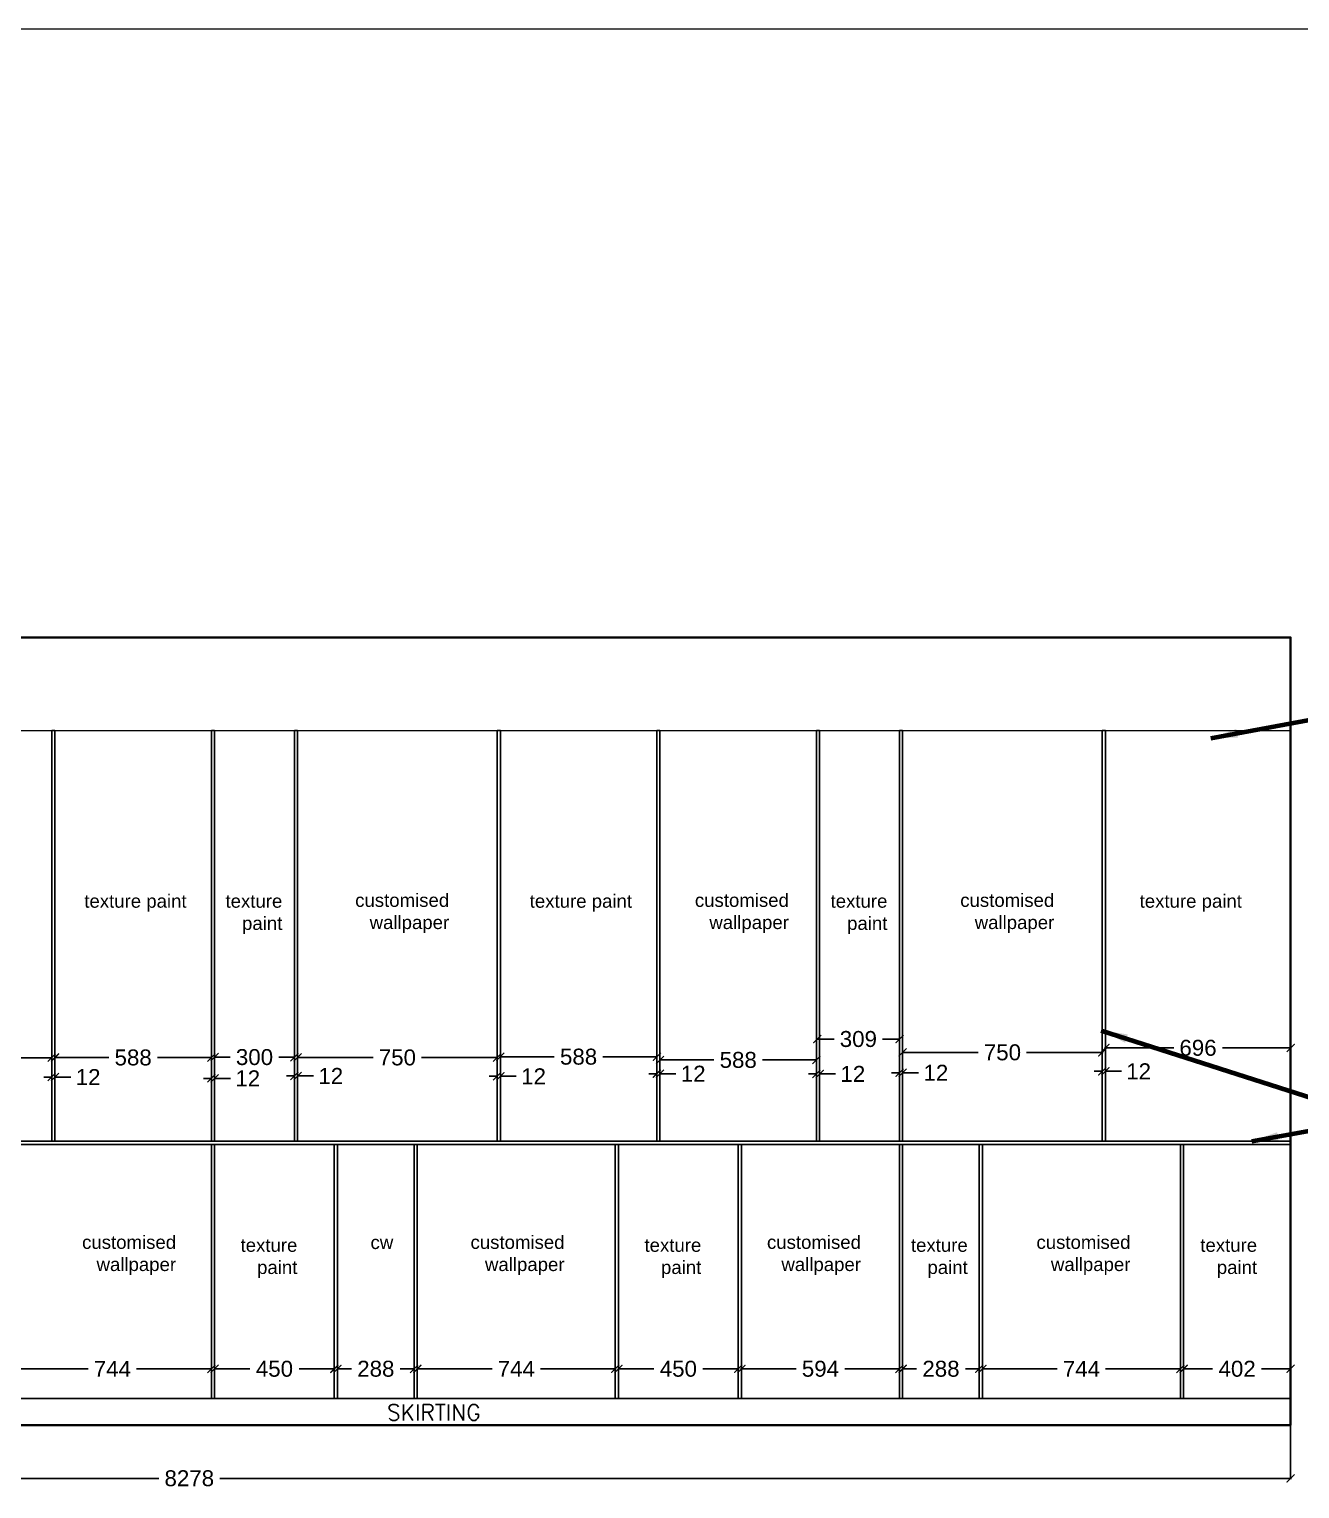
# Model space of a CAD drawing. Header units: millimetres. Extents: x 1464389 to 1998638, y -29162 to 256806.
# Drawn here: x 1532639 to 1537415, y 86230 to 91715 of the extents above; entities that cross this region are included whole.
import ezdxf

# ---------------------------------------------------------------- set-up
doc = ezdxf.new("R2010")
doc.units = ezdxf.units.MM
doc.header["$LTSCALE"] = 15
doc.header["$PDMODE"] = 35
doc.layers.get('0').update_dxf_attribs({"lineweight": 5})
for name, color, linetype, lineweight in [('dimension', 1, 'Continuous', 25), ('leader', 10, 'Continuous', 18), ('LS_DR_TEXT', 7, 'Continuous', 13), ('LS_DR_Wall', 5, 'Continuous', 35)]:
    doc.layers.add(name, color=color, linetype=linetype, lineweight=lineweight)
doc.layers.add('Furnitures', color=7, linetype='Continuous', lineweight=25, true_color=0x753b00)
doc.layers.add('LS_DR_Skirting', color=154, linetype='Continuous')
doc.layers.add('Text', color=250, linetype='Continuous')
doc.styles.add('ARIAL', font='arial.ttf')
doc.styles.add('ROMANS', font='romans.shx')
doc.dimstyles.new('MD50', dxfattribs={"dimscale": 50, "dimtxt": 1.9, "dimasz": 1.3, "dimexe": 1.3, "dimexo": 2.38, "dimgap": 1, "dimtad": 1, "dimdec": 0, "dimzin": 3, "dimdsep": 46, "dimtxsty": 'ROMANS', "dimblk": 'OBLIQUE', "dimcen": -1.9, "dimdle": 1.3, "dimclrd": 150, "dimclre": 150, "dimclrt": 256, "dimadec": 0, "dimazin": 0, "dimtfac": 1, "dimtdec": 0, "dimtix": 1, "dimtmove": 2, "dimatfit": 3, "dimfxl": 1, "dimtolj": 1, "dimtzin": 3, "dimarcsym": 0})
doc.dimstyles.new('SC-25', dxfattribs={"dimtxt": 60, "dimasz": 30, "dimexe": 0, "dimexo": 0, "dimgap": 25, "dimtad": 0, "dimdec": 0, "dimzin": 0, "dimdsep": 46, "dimtxsty": 'ARIAL', "dimblk": 'ARCHTICK', "dimcen": 0.09, "dimdle": 3, "dimclrd": 251, "dimclre": 251, "dimclrt": 1, "dimadec": 0, "dimazin": 0, "dimtfac": 1, "dimtdec": 0, "dimtofl": 0, "dimtmove": 0, "dimatfit": 2, "dimfxl": 100, "dimtolj": 1, "dimtzin": 0, "dimarcsym": 0})

# ---------------------------------------------------------------- blocks, each defined once
blk = doc.blocks.new('_Oblique')
at = {"color": 0, "linetype": 'ByBlock', "lineweight": -2}
blk.add_line((-0.5, -0.5), (0.5, 0.5), dxfattribs=at)
blk = doc.blocks.new('_ArchTick')
at = {"color": 0, "linetype": 'ByBlock', "const_width": 0.15}
blk.add_lwpolyline([(-0.5, -0.5), (0.5, 0.5)], dxfattribs=at)
blk = doc.blocks.new('*D2310')
at = {"layer": 'Defpoints', "color": 0, "ltscale": 0.25, "transparency": 16777216}
for p in [(1529102.1, 86469.5), (1537380.1, 86469.5), (1537380.1, 86269.1)]:
    blk.add_point(p, dxfattribs=at)
at = {"layer": 'dimension', "color": 251, "lineweight": -2, "ltscale": 0.25, "transparency": 16777216}
for p, q in [((1529102.1, 86469.5), (1529102.1, 86269.1)), ((1537380.1, 86469.5), (1537380.1, 86269.1)), ((1529099.1, 86269.1), (1533126.4, 86269.1)), ((1537383.1, 86269.1), (1533355.8, 86269.1))]:
    blk.add_line(p, q, dxfattribs=at)
at = {"layer": 'dimension', "color": 251, "lineweight": -2, "ltscale": 0.25, "transparency": 16777216, "xscale": 30, "yscale": 30, "zscale": 30, "rotation": 180}
blk.add_blockref('_ArchTick', (1529102.1, 86269.1), dxfattribs=at)
at = {"layer": 'dimension', "color": 251, "lineweight": -2, "ltscale": 0.25, "transparency": 16777216, "xscale": 30, "yscale": 30, "zscale": 30}
blk.add_blockref('_ArchTick', (1537380.1, 86269.1), dxfattribs=at)
at = {"layer": 'dimension', "color": 1, "ltscale": 0.25, "transparency": 16777216, "insert": (1533241.1, 86269.1), "char_height": 60, "attachment_point": 5, "style": 'ARIAL'}
blk.add_mtext('\\A1;8278', dxfattribs=at)
blk = doc.blocks.new('*D2324')
at = {"layer": 'Defpoints', "color": 0, "ltscale": 0.25, "transparency": 16777216}
for p in [(1531974.1, 87844.4), (1532724.1, 87849.8), (1532724.1, 87844.4)]:
    blk.add_point(p, dxfattribs=at)
at = {"layer": 'dimension', "color": 251, "lineweight": -2, "ltscale": 0.25, "transparency": 16777216}
for p, q in [((1531971.1, 87849.8), (1532258.2, 87849.8)), ((1531974.1, 87844.4), (1531974.1, 87849.8)), ((1532727.1, 87849.8), (1532440, 87849.8)), ((1532724.1, 87844.4), (1532724.1, 87849.8))]:
    blk.add_line(p, q, dxfattribs=at)
at = {"layer": 'dimension', "color": 251, "lineweight": -2, "ltscale": 0.25, "transparency": 16777216, "xscale": 30, "yscale": 30, "zscale": 30, "rotation": 180}
blk.add_blockref('_ArchTick', (1531974.1, 87849.8), dxfattribs=at)
at = {"layer": 'dimension', "color": 251, "lineweight": -2, "ltscale": 0.25, "transparency": 16777216, "xscale": 30, "yscale": 30, "zscale": 30}
blk.add_blockref('_ArchTick', (1532724.1, 87849.8), dxfattribs=at)
at = {"layer": 'dimension', "color": 1, "ltscale": 0.25, "transparency": 16777216, "insert": (1532349.1, 87849.8), "char_height": 60, "attachment_point": 5, "style": 'ARIAL'}
blk.add_mtext('\\A1;750', dxfattribs=at)
blk = doc.blocks.new('*D2325')
at = {"layer": 'Defpoints', "color": 0, "ltscale": 0.25, "transparency": 16777216}
for p in [(1532724.1, 87785.2), (1532736.1, 87785.2), (1532736.1, 87777.1)]:
    blk.add_point(p, dxfattribs=at)
at = {"layer": 'dimension', "color": 251, "lineweight": -2, "ltscale": 0.25, "transparency": 16777216}
for p, q in [((1532724.1, 87777.1), (1532694.1, 87777.1)), ((1532724.1, 87785.2), (1532724.1, 87777.1)), ((1532736.1, 87785.2), (1532736.1, 87777.1)), ((1532736.1, 87777.1), (1532796.1, 87777.1))]:
    blk.add_line(p, q, dxfattribs=at)
at = {"layer": 'dimension', "color": 251, "lineweight": -2, "ltscale": 0.25, "transparency": 16777216, "xscale": 30, "yscale": 30, "zscale": 30}
blk.add_blockref('_ArchTick', (1532724.1, 87777.1), dxfattribs=at)
at = {"layer": 'dimension', "color": 251, "lineweight": -2, "ltscale": 0.25, "transparency": 16777216, "xscale": 30, "yscale": 30, "zscale": 30, "rotation": 180}
blk.add_blockref('_ArchTick', (1532736.1, 87777.1), dxfattribs=at)
at = {"layer": 'dimension', "color": 1, "ltscale": 0.25, "transparency": 16777216, "insert": (1532860.9, 87777.1), "char_height": 60, "attachment_point": 5, "style": 'ARIAL'}
blk.add_mtext('\\A1;12', dxfattribs=at)
blk = doc.blocks.new('*D2326')
at = {"layer": 'Defpoints', "color": 0, "ltscale": 0.25, "transparency": 16777216}
for p in [(1532736.1, 87842.1), (1533324.1, 87850.4), (1533324.1, 87842.1)]:
    blk.add_point(p, dxfattribs=at)
at = {"layer": 'dimension', "color": 251, "lineweight": -2, "ltscale": 0.25, "transparency": 16777216}
for p, q in [((1532733.1, 87850.4), (1532938.8, 87850.4)), ((1532736.1, 87842.1), (1532736.1, 87850.4)), ((1533327.1, 87850.4), (1533121.4, 87850.4)), ((1533324.1, 87842.1), (1533324.1, 87850.4))]:
    blk.add_line(p, q, dxfattribs=at)
at = {"layer": 'dimension', "color": 251, "lineweight": -2, "ltscale": 0.25, "transparency": 16777216, "xscale": 30, "yscale": 30, "zscale": 30, "rotation": 180}
blk.add_blockref('_ArchTick', (1532736.1, 87850.4), dxfattribs=at)
at = {"layer": 'dimension', "color": 251, "lineweight": -2, "ltscale": 0.25, "transparency": 16777216, "xscale": 30, "yscale": 30, "zscale": 30}
blk.add_blockref('_ArchTick', (1533324.1, 87850.4), dxfattribs=at)
at = {"layer": 'dimension', "color": 1, "ltscale": 0.25, "transparency": 16777216, "insert": (1533030.1, 87850.4), "char_height": 60, "attachment_point": 5, "style": 'ARIAL'}
blk.add_mtext('\\A1;588', dxfattribs=at)
blk = doc.blocks.new('*D2327')
at = {"layer": 'Defpoints', "color": 0, "ltscale": 0.25, "transparency": 16777216}
for p in [(1533324.1, 87806.3), (1533336.1, 87806.3), (1533336.1, 87772.3)]:
    blk.add_point(p, dxfattribs=at)
at = {"layer": 'dimension', "color": 251, "lineweight": -2, "ltscale": 0.25, "transparency": 16777216}
for p, q in [((1533324.1, 87772.3), (1533294.1, 87772.3)), ((1533324.1, 87806.3), (1533324.1, 87772.3)), ((1533336.1, 87806.3), (1533336.1, 87772.3)), ((1533336.1, 87772.3), (1533396.1, 87772.3))]:
    blk.add_line(p, q, dxfattribs=at)
at = {"layer": 'dimension', "color": 251, "lineweight": -2, "ltscale": 0.25, "transparency": 16777216, "xscale": 30, "yscale": 30, "zscale": 30}
blk.add_blockref('_ArchTick', (1533324.1, 87772.3), dxfattribs=at)
at = {"layer": 'dimension', "color": 251, "lineweight": -2, "ltscale": 0.25, "transparency": 16777216, "xscale": 30, "yscale": 30, "zscale": 30, "rotation": 180}
blk.add_blockref('_ArchTick', (1533336.1, 87772.3), dxfattribs=at)
at = {"layer": 'dimension', "color": 1, "ltscale": 0.25, "transparency": 16777216, "insert": (1533460.9, 87772.3), "char_height": 60, "attachment_point": 5, "style": 'ARIAL'}
blk.add_mtext('\\A1;12', dxfattribs=at)
blk = doc.blocks.new('*D2328')
at = {"layer": 'Defpoints', "color": 0, "ltscale": 0.25, "transparency": 16777216}
for p in [(1533336.1, 87835.1), (1533636.1, 87851.9), (1533636.1, 87835.1)]:
    blk.add_point(p, dxfattribs=at)
at = {"layer": 'dimension', "color": 251, "lineweight": -2, "ltscale": 0.25, "transparency": 16777216}
for p, q in [((1533333.1, 87851.9), (1533394.9, 87851.9)), ((1533336.1, 87835.1), (1533336.1, 87851.9)), ((1533639.1, 87851.9), (1533577.3, 87851.9)), ((1533636.1, 87835.1), (1533636.1, 87851.9))]:
    blk.add_line(p, q, dxfattribs=at)
at = {"layer": 'dimension', "color": 251, "lineweight": -2, "ltscale": 0.25, "transparency": 16777216, "xscale": 30, "yscale": 30, "zscale": 30, "rotation": 180}
blk.add_blockref('_ArchTick', (1533336.1, 87851.9), dxfattribs=at)
at = {"layer": 'dimension', "color": 251, "lineweight": -2, "ltscale": 0.25, "transparency": 16777216, "xscale": 30, "yscale": 30, "zscale": 30}
blk.add_blockref('_ArchTick', (1533636.1, 87851.9), dxfattribs=at)
at = {"layer": 'dimension', "color": 1, "ltscale": 0.25, "transparency": 16777216, "insert": (1533486.1, 87851.9), "char_height": 60, "attachment_point": 5, "style": 'ARIAL'}
blk.add_mtext('\\A1;300', dxfattribs=at)
blk = doc.blocks.new('*D2329')
at = {"layer": 'Defpoints', "color": 0, "ltscale": 0.25, "transparency": 16777216}
for p in [(1533636.1, 87766.2), (1533648.1, 87781.4), (1533648.1, 87766.2)]:
    blk.add_point(p, dxfattribs=at)
at = {"layer": 'dimension', "color": 251, "lineweight": -2, "ltscale": 0.25, "transparency": 16777216}
for p, q in [((1533636.1, 87781.4), (1533606.1, 87781.4)), ((1533636.1, 87766.2), (1533636.1, 87781.4)), ((1533648.1, 87766.2), (1533648.1, 87781.4)), ((1533648.1, 87781.4), (1533708.1, 87781.4))]:
    blk.add_line(p, q, dxfattribs=at)
at = {"layer": 'dimension', "color": 251, "lineweight": -2, "ltscale": 0.25, "transparency": 16777216, "xscale": 30, "yscale": 30, "zscale": 30}
blk.add_blockref('_ArchTick', (1533636.1, 87781.4), dxfattribs=at)
at = {"layer": 'dimension', "color": 251, "lineweight": -2, "ltscale": 0.25, "transparency": 16777216, "xscale": 30, "yscale": 30, "zscale": 30, "rotation": 180}
blk.add_blockref('_ArchTick', (1533648.1, 87781.4), dxfattribs=at)
at = {"layer": 'dimension', "color": 1, "ltscale": 0.25, "transparency": 16777216, "insert": (1533772.9, 87781.4), "char_height": 60, "attachment_point": 5, "style": 'ARIAL'}
blk.add_mtext('\\A1;12', dxfattribs=at)
blk = doc.blocks.new('*D2330')
at = {"layer": 'Defpoints', "color": 0, "ltscale": 0.25, "transparency": 16777216}
for p in [(1533648.1, 87841.1), (1534398.1, 87850.6), (1534398.1, 87841.1)]:
    blk.add_point(p, dxfattribs=at)
at = {"layer": 'dimension', "color": 251, "lineweight": -2, "ltscale": 0.25, "transparency": 16777216}
for p, q in [((1533645.1, 87850.6), (1533932.2, 87850.6)), ((1533648.1, 87841.1), (1533648.1, 87850.6)), ((1534401.1, 87850.6), (1534114, 87850.6)), ((1534398.1, 87841.1), (1534398.1, 87850.6))]:
    blk.add_line(p, q, dxfattribs=at)
at = {"layer": 'dimension', "color": 251, "lineweight": -2, "ltscale": 0.25, "transparency": 16777216, "xscale": 30, "yscale": 30, "zscale": 30, "rotation": 180}
blk.add_blockref('_ArchTick', (1533648.1, 87850.6), dxfattribs=at)
at = {"layer": 'dimension', "color": 251, "lineweight": -2, "ltscale": 0.25, "transparency": 16777216, "xscale": 30, "yscale": 30, "zscale": 30}
blk.add_blockref('_ArchTick', (1534398.1, 87850.6), dxfattribs=at)
at = {"layer": 'dimension', "color": 1, "ltscale": 0.25, "transparency": 16777216, "insert": (1534023.1, 87850.6), "char_height": 60, "attachment_point": 5, "style": 'ARIAL'}
blk.add_mtext('\\A1;750', dxfattribs=at)
blk = doc.blocks.new('*D2331')
at = {"layer": 'Defpoints', "color": 0, "ltscale": 0.25, "transparency": 16777216}
for p in [(1534398.1, 87772.8), (1534410.1, 87779.9), (1534410.1, 87772.8)]:
    blk.add_point(p, dxfattribs=at)
at = {"layer": 'dimension', "color": 251, "lineweight": -2, "ltscale": 0.25, "transparency": 16777216}
for p, q in [((1534398.1, 87779.9), (1534368.1, 87779.9)), ((1534398.1, 87772.8), (1534398.1, 87779.9)), ((1534410.1, 87772.8), (1534410.1, 87779.9)), ((1534410.1, 87779.9), (1534470.1, 87779.9))]:
    blk.add_line(p, q, dxfattribs=at)
at = {"layer": 'dimension', "color": 251, "lineweight": -2, "ltscale": 0.25, "transparency": 16777216, "xscale": 30, "yscale": 30, "zscale": 30}
blk.add_blockref('_ArchTick', (1534398.1, 87779.9), dxfattribs=at)
at = {"layer": 'dimension', "color": 251, "lineweight": -2, "ltscale": 0.25, "transparency": 16777216, "xscale": 30, "yscale": 30, "zscale": 30, "rotation": 180}
blk.add_blockref('_ArchTick', (1534410.1, 87779.9), dxfattribs=at)
at = {"layer": 'dimension', "color": 1, "ltscale": 0.25, "transparency": 16777216, "insert": (1534534.9, 87779.9), "char_height": 60, "attachment_point": 5, "style": 'ARIAL'}
blk.add_mtext('\\A1;12', dxfattribs=at)
blk = doc.blocks.new('*D2332')
at = {"layer": 'Defpoints', "color": 0, "ltscale": 0.25, "transparency": 16777216}
for p in [(1534410.1, 87828.6), (1534998.1, 87853.4), (1534998.1, 87828.6)]:
    blk.add_point(p, dxfattribs=at)
at = {"layer": 'dimension', "color": 251, "lineweight": -2, "ltscale": 0.25, "transparency": 16777216}
for p, q in [((1534407.1, 87853.4), (1534612.8, 87853.4)), ((1534410.1, 87828.6), (1534410.1, 87853.4)), ((1535001.1, 87853.4), (1534795.4, 87853.4)), ((1534998.1, 87828.6), (1534998.1, 87853.4))]:
    blk.add_line(p, q, dxfattribs=at)
at = {"layer": 'dimension', "color": 251, "lineweight": -2, "ltscale": 0.25, "transparency": 16777216, "xscale": 30, "yscale": 30, "zscale": 30, "rotation": 180}
blk.add_blockref('_ArchTick', (1534410.1, 87853.4), dxfattribs=at)
at = {"layer": 'dimension', "color": 251, "lineweight": -2, "ltscale": 0.25, "transparency": 16777216, "xscale": 30, "yscale": 30, "zscale": 30}
blk.add_blockref('_ArchTick', (1534998.1, 87853.4), dxfattribs=at)
at = {"layer": 'dimension', "color": 1, "ltscale": 0.25, "transparency": 16777216, "insert": (1534704.1, 87853.4), "char_height": 60, "attachment_point": 5, "style": 'ARIAL'}
blk.add_mtext('\\A1;588', dxfattribs=at)
blk = doc.blocks.new('*D2333')
at = {"layer": 'Defpoints', "color": 0, "ltscale": 0.25, "transparency": 16777216}
for p in [(1534998.1, 87797), (1535010.1, 87797), (1535010.1, 87789.8)]:
    blk.add_point(p, dxfattribs=at)
at = {"layer": 'dimension', "color": 251, "lineweight": -2, "ltscale": 0.25, "transparency": 16777216}
for p, q in [((1534998.1, 87789.8), (1534968.1, 87789.8)), ((1534998.1, 87797), (1534998.1, 87789.8)), ((1535010.1, 87797), (1535010.1, 87789.8)), ((1535010.1, 87789.8), (1535070.1, 87789.8))]:
    blk.add_line(p, q, dxfattribs=at)
at = {"layer": 'dimension', "color": 251, "lineweight": -2, "ltscale": 0.25, "transparency": 16777216, "xscale": 30, "yscale": 30, "zscale": 30}
blk.add_blockref('_ArchTick', (1534998.1, 87789.8), dxfattribs=at)
at = {"layer": 'dimension', "color": 251, "lineweight": -2, "ltscale": 0.25, "transparency": 16777216, "xscale": 30, "yscale": 30, "zscale": 30, "rotation": 180}
blk.add_blockref('_ArchTick', (1535010.1, 87789.8), dxfattribs=at)
at = {"layer": 'dimension', "color": 1, "ltscale": 0.25, "transparency": 16777216, "insert": (1535134.9, 87789.8), "char_height": 60, "attachment_point": 5, "style": 'ARIAL'}
blk.add_mtext('\\A1;12', dxfattribs=at)
blk = doc.blocks.new('*D2334')
at = {"layer": 'Defpoints', "color": 0, "ltscale": 0.25, "transparency": 16777216}
for p in [(1535010.1, 87882.2), (1535598.1, 87882.2), (1535598.1, 87841.3)]:
    blk.add_point(p, dxfattribs=at)
at = {"layer": 'dimension', "color": 251, "lineweight": -2, "ltscale": 0.25, "transparency": 16777216}
for p, q in [((1535010.1, 87882.2), (1535010.1, 87841.3)), ((1535598.1, 87882.2), (1535598.1, 87841.3)), ((1535007.1, 87841.3), (1535212.8, 87841.3)), ((1535601.1, 87841.3), (1535395.4, 87841.3))]:
    blk.add_line(p, q, dxfattribs=at)
at = {"layer": 'dimension', "color": 251, "lineweight": -2, "ltscale": 0.25, "transparency": 16777216, "xscale": 30, "yscale": 30, "zscale": 30, "rotation": 180}
blk.add_blockref('_ArchTick', (1535010.1, 87841.3), dxfattribs=at)
at = {"layer": 'dimension', "color": 251, "lineweight": -2, "ltscale": 0.25, "transparency": 16777216, "xscale": 30, "yscale": 30, "zscale": 30}
blk.add_blockref('_ArchTick', (1535598.1, 87841.3), dxfattribs=at)
at = {"layer": 'dimension', "color": 1, "ltscale": 0.25, "transparency": 16777216, "insert": (1535304.1, 87841.3), "char_height": 60, "attachment_point": 5, "style": 'ARIAL'}
blk.add_mtext('\\A1;588', dxfattribs=at)
blk = doc.blocks.new('*D2335')
at = {"layer": 'Defpoints', "color": 0, "ltscale": 0.25, "transparency": 16777216}
for p in [(1535598.1, 87816.7), (1535610.1, 87816.7), (1535610.1, 87789)]:
    blk.add_point(p, dxfattribs=at)
at = {"layer": 'dimension', "color": 251, "lineweight": -2, "ltscale": 0.25, "transparency": 16777216}
for p, q in [((1535598.1, 87789), (1535568.1, 87789)), ((1535598.1, 87816.7), (1535598.1, 87789)), ((1535610.1, 87816.7), (1535610.1, 87789)), ((1535610.1, 87789), (1535670.1, 87789))]:
    blk.add_line(p, q, dxfattribs=at)
at = {"layer": 'dimension', "color": 251, "lineweight": -2, "ltscale": 0.25, "transparency": 16777216, "xscale": 30, "yscale": 30, "zscale": 30}
blk.add_blockref('_ArchTick', (1535598.1, 87789), dxfattribs=at)
at = {"layer": 'dimension', "color": 251, "lineweight": -2, "ltscale": 0.25, "transparency": 16777216, "xscale": 30, "yscale": 30, "zscale": 30, "rotation": 180}
blk.add_blockref('_ArchTick', (1535610.1, 87789), dxfattribs=at)
at = {"layer": 'dimension', "color": 1, "ltscale": 0.25, "transparency": 16777216, "insert": (1535734.9, 87789), "char_height": 60, "attachment_point": 5, "style": 'ARIAL'}
blk.add_mtext('\\A1;12', dxfattribs=at)
blk = doc.blocks.new('*D2336')
at = {"layer": 'Defpoints', "color": 0, "ltscale": 0.25, "transparency": 16777216}
for p in [(1535601.1, 87919.8), (1535910.1, 87919.8), (1535910.1, 87848.8)]:
    blk.add_point(p, dxfattribs=at)
at = {"layer": 'dimension', "color": 251, "lineweight": -2, "ltscale": 0.25, "transparency": 16777216}
for p, q in [((1535598.1, 87919.8), (1535664.3, 87919.8)), ((1535913.1, 87919.8), (1535846.9, 87919.8)), ((1535910.1, 87848.8), (1535910.1, 87919.8))]:
    blk.add_line(p, q, dxfattribs=at)
at = {"layer": 'dimension', "color": 251, "lineweight": -2, "ltscale": 0.25, "transparency": 16777216, "xscale": 30, "yscale": 30, "zscale": 30, "rotation": 180}
blk.add_blockref('_ArchTick', (1535601.1, 87919.8), dxfattribs=at)
at = {"layer": 'dimension', "color": 251, "lineweight": -2, "ltscale": 0.25, "transparency": 16777216, "xscale": 30, "yscale": 30, "zscale": 30}
blk.add_blockref('_ArchTick', (1535910.1, 87919.8), dxfattribs=at)
at = {"layer": 'dimension', "color": 1, "ltscale": 0.25, "transparency": 16777216, "insert": (1535755.6, 87919.8), "char_height": 60, "attachment_point": 5, "style": 'ARIAL'}
blk.add_mtext('\\A1;309', dxfattribs=at)
blk = doc.blocks.new('*D2337')
at = {"layer": 'Defpoints', "color": 0, "ltscale": 0.25, "transparency": 16777216}
for p in [(1536672.1, 87869.7), (1535922.1, 87809.9), (1536672.1, 87809.9)]:
    blk.add_point(p, dxfattribs=at)
at = {"layer": 'dimension', "color": 251, "lineweight": -2, "ltscale": 0.25, "transparency": 16777216}
for p, q in [((1535919.1, 87869.7), (1536206.2, 87869.7)), ((1535922.1, 87809.9), (1535922.1, 87869.7)), ((1536675.1, 87869.7), (1536388, 87869.7)), ((1536672.1, 87809.9), (1536672.1, 87869.7))]:
    blk.add_line(p, q, dxfattribs=at)
at = {"layer": 'dimension', "color": 251, "lineweight": -2, "ltscale": 0.25, "transparency": 16777216, "xscale": 30, "yscale": 30, "zscale": 30, "rotation": 180}
blk.add_blockref('_ArchTick', (1535922.1, 87869.7), dxfattribs=at)
at = {"layer": 'dimension', "color": 251, "lineweight": -2, "ltscale": 0.25, "transparency": 16777216, "xscale": 30, "yscale": 30, "zscale": 30}
blk.add_blockref('_ArchTick', (1536672.1, 87869.7), dxfattribs=at)
at = {"layer": 'dimension', "color": 1, "ltscale": 0.25, "transparency": 16777216, "insert": (1536297.1, 87869.7), "char_height": 60, "attachment_point": 5, "style": 'ARIAL'}
blk.add_mtext('\\A1;750', dxfattribs=at)
blk = doc.blocks.new('*D2338')
at = {"layer": 'Defpoints', "color": 0, "ltscale": 0.25, "transparency": 16777216}
for p in [(1537380.1, 87886.7), (1536684.1, 87819.8), (1537380.1, 87819.8)]:
    blk.add_point(p, dxfattribs=at)
at = {"layer": 'dimension', "color": 251, "lineweight": -2, "ltscale": 0.25, "transparency": 16777216}
for p, q in [((1536681.1, 87886.7), (1536940.7, 87886.7)), ((1536684.1, 87819.8), (1536684.1, 87886.7)), ((1537383.1, 87886.7), (1537123.5, 87886.7)), ((1537380.1, 87819.8), (1537380.1, 87886.7))]:
    blk.add_line(p, q, dxfattribs=at)
at = {"layer": 'dimension', "color": 251, "lineweight": -2, "ltscale": 0.25, "transparency": 16777216, "xscale": 30, "yscale": 30, "zscale": 30, "rotation": 180}
blk.add_blockref('_ArchTick', (1536684.1, 87886.7), dxfattribs=at)
at = {"layer": 'dimension', "color": 251, "lineweight": -2, "ltscale": 0.25, "transparency": 16777216, "xscale": 30, "yscale": 30, "zscale": 30}
blk.add_blockref('_ArchTick', (1537380.1, 87886.7), dxfattribs=at)
at = {"layer": 'dimension', "color": 1, "ltscale": 0.25, "transparency": 16777216, "insert": (1537032.1, 87886.7), "char_height": 60, "attachment_point": 5, "style": 'ARIAL'}
blk.add_mtext('\\A1;696', dxfattribs=at)
blk = doc.blocks.new('*D2339')
at = {"layer": 'Defpoints', "color": 0, "ltscale": 0.25, "transparency": 16777216}
for p in [(1535910.1, 87797.7), (1535922.1, 87797.7), (1535922.1, 87793.3)]:
    blk.add_point(p, dxfattribs=at)
at = {"layer": 'dimension', "color": 251, "lineweight": -2, "ltscale": 0.25, "transparency": 16777216}
for p, q in [((1535910.1, 87793.3), (1535880.1, 87793.3)), ((1535910.1, 87797.7), (1535910.1, 87793.3)), ((1535922.1, 87797.7), (1535922.1, 87793.3)), ((1535922.1, 87793.3), (1535982.1, 87793.3))]:
    blk.add_line(p, q, dxfattribs=at)
at = {"layer": 'dimension', "color": 251, "lineweight": -2, "ltscale": 0.25, "transparency": 16777216, "xscale": 30, "yscale": 30, "zscale": 30}
blk.add_blockref('_ArchTick', (1535910.1, 87793.3), dxfattribs=at)
at = {"layer": 'dimension', "color": 251, "lineweight": -2, "ltscale": 0.25, "transparency": 16777216, "xscale": 30, "yscale": 30, "zscale": 30, "rotation": 180}
blk.add_blockref('_ArchTick', (1535922.1, 87793.3), dxfattribs=at)
at = {"layer": 'dimension', "color": 1, "ltscale": 0.25, "transparency": 16777216, "insert": (1536046.9, 87793.3), "char_height": 60, "attachment_point": 5, "style": 'ARIAL'}
blk.add_mtext('\\A1;12', dxfattribs=at)
blk = doc.blocks.new('*D2340')
at = {"layer": 'Defpoints', "color": 0, "ltscale": 0.25, "transparency": 16777216}
for p in [(1536672.1, 87794.1), (1536684.1, 87798.8), (1536684.1, 87794.1)]:
    blk.add_point(p, dxfattribs=at)
at = {"layer": 'dimension', "color": 251, "lineweight": -2, "ltscale": 0.25, "transparency": 16777216}
for p, q in [((1536672.1, 87798.8), (1536642.1, 87798.8)), ((1536672.1, 87794.1), (1536672.1, 87798.8)), ((1536684.1, 87794.1), (1536684.1, 87798.8)), ((1536684.1, 87798.8), (1536744.1, 87798.8))]:
    blk.add_line(p, q, dxfattribs=at)
at = {"layer": 'dimension', "color": 251, "lineweight": -2, "ltscale": 0.25, "transparency": 16777216, "xscale": 30, "yscale": 30, "zscale": 30}
blk.add_blockref('_ArchTick', (1536672.1, 87798.8), dxfattribs=at)
at = {"layer": 'dimension', "color": 251, "lineweight": -2, "ltscale": 0.25, "transparency": 16777216, "xscale": 30, "yscale": 30, "zscale": 30, "rotation": 180}
blk.add_blockref('_ArchTick', (1536684.1, 87798.8), dxfattribs=at)
at = {"layer": 'dimension', "color": 1, "ltscale": 0.25, "transparency": 16777216, "insert": (1536808.9, 87798.8), "char_height": 60, "attachment_point": 5, "style": 'ARIAL'}
blk.add_mtext('\\A1;12', dxfattribs=at)
blk = doc.blocks.new('*D2347')
at = {"layer": 'Defpoints', "color": 0, "ltscale": 0.25, "transparency": 16777216}
for p in [(1533324.1, 86680.6), (1532580.1, 86657.3), (1533324.1, 86657.3)]:
    blk.add_point(p, dxfattribs=at)
at = {"layer": 'dimension', "color": 251, "lineweight": -2, "ltscale": 0.25, "transparency": 16777216}
for p, q in [((1532577.1, 86680.6), (1532861.2, 86680.6)), ((1532580.1, 86657.3), (1532580.1, 86680.6)), ((1533327.1, 86680.6), (1533043, 86680.6)), ((1533324.1, 86657.3), (1533324.1, 86680.6))]:
    blk.add_line(p, q, dxfattribs=at)
at = {"layer": 'dimension', "color": 251, "lineweight": -2, "ltscale": 0.25, "transparency": 16777216, "xscale": 30, "yscale": 30, "zscale": 30, "rotation": 180}
blk.add_blockref('_ArchTick', (1532580.1, 86680.6), dxfattribs=at)
at = {"layer": 'dimension', "color": 251, "lineweight": -2, "ltscale": 0.25, "transparency": 16777216, "xscale": 30, "yscale": 30, "zscale": 30}
blk.add_blockref('_ArchTick', (1533324.1, 86680.6), dxfattribs=at)
at = {"layer": 'dimension', "color": 1, "ltscale": 0.25, "transparency": 16777216, "insert": (1532952.1, 86680.6), "char_height": 60, "attachment_point": 5, "style": 'ARIAL'}
blk.add_mtext('\\A1;744', dxfattribs=at)
blk = doc.blocks.new('*D2348')
at = {"layer": 'Defpoints', "color": 0, "ltscale": 0.25, "transparency": 16777216}
for p in [(1533786.1, 86680.6), (1533336.1, 86646), (1533786.1, 86646)]:
    blk.add_point(p, dxfattribs=at)
at = {"layer": 'dimension', "color": 251, "lineweight": -2, "ltscale": 0.25, "transparency": 16777216}
for p, q in [((1533333.1, 86680.6), (1533468.7, 86680.6)), ((1533336.1, 86646), (1533336.1, 86680.6)), ((1533789.1, 86680.6), (1533653.5, 86680.6)), ((1533786.1, 86646), (1533786.1, 86680.6))]:
    blk.add_line(p, q, dxfattribs=at)
at = {"layer": 'dimension', "color": 251, "lineweight": -2, "ltscale": 0.25, "transparency": 16777216, "xscale": 30, "yscale": 30, "zscale": 30, "rotation": 180}
blk.add_blockref('_ArchTick', (1533336.1, 86680.6), dxfattribs=at)
at = {"layer": 'dimension', "color": 251, "lineweight": -2, "ltscale": 0.25, "transparency": 16777216, "xscale": 30, "yscale": 30, "zscale": 30}
blk.add_blockref('_ArchTick', (1533786.1, 86680.6), dxfattribs=at)
at = {"layer": 'dimension', "color": 1, "ltscale": 0.25, "transparency": 16777216, "insert": (1533561.1, 86680.6), "char_height": 60, "attachment_point": 5, "style": 'ARIAL'}
blk.add_mtext('\\A1;450', dxfattribs=at)
blk = doc.blocks.new('*D2349')
at = {"layer": 'Defpoints', "color": 0, "ltscale": 0.25, "transparency": 16777216}
for p in [(1534086.1, 86680.6), (1533798.1, 86637.4), (1534086.1, 86637.4)]:
    blk.add_point(p, dxfattribs=at)
at = {"layer": 'dimension', "color": 251, "lineweight": -2, "ltscale": 0.25, "transparency": 16777216}
for p, q in [((1533795.1, 86680.6), (1533850.2, 86680.6)), ((1533798.1, 86637.4), (1533798.1, 86680.6)), ((1534089.1, 86680.6), (1534034, 86680.6)), ((1534086.1, 86637.4), (1534086.1, 86680.6))]:
    blk.add_line(p, q, dxfattribs=at)
at = {"layer": 'dimension', "color": 251, "lineweight": -2, "ltscale": 0.25, "transparency": 16777216, "xscale": 30, "yscale": 30, "zscale": 30, "rotation": 180}
blk.add_blockref('_ArchTick', (1533798.1, 86680.6), dxfattribs=at)
at = {"layer": 'dimension', "color": 251, "lineweight": -2, "ltscale": 0.25, "transparency": 16777216, "xscale": 30, "yscale": 30, "zscale": 30}
blk.add_blockref('_ArchTick', (1534086.1, 86680.6), dxfattribs=at)
at = {"layer": 'dimension', "color": 1, "ltscale": 0.25, "transparency": 16777216, "insert": (1533942.1, 86680.6), "char_height": 60, "attachment_point": 5, "style": 'ARIAL'}
blk.add_mtext('\\A1;288', dxfattribs=at)
blk = doc.blocks.new('*D2259')
at = {"layer": 'Defpoints', "color": 0, "ltscale": 0.25, "transparency": 16777216}
for p in [(1534842.1, 86680.6), (1534098.1, 86635.1), (1534842.1, 86635.1)]:
    blk.add_point(p, dxfattribs=at)
at = {"layer": 'dimension', "color": 251, "lineweight": -2, "ltscale": 0.25, "transparency": 16777216}
for p, q in [((1534095.1, 86680.6), (1534379.2, 86680.6)), ((1534098.1, 86635.1), (1534098.1, 86680.6)), ((1534845.1, 86680.6), (1534561, 86680.6)), ((1534842.1, 86635.1), (1534842.1, 86680.6))]:
    blk.add_line(p, q, dxfattribs=at)
at = {"layer": 'dimension', "color": 251, "lineweight": -2, "ltscale": 0.25, "transparency": 16777216, "xscale": 30, "yscale": 30, "zscale": 30, "rotation": 180}
blk.add_blockref('_ArchTick', (1534098.1, 86680.6), dxfattribs=at)
at = {"layer": 'dimension', "color": 251, "lineweight": -2, "ltscale": 0.25, "transparency": 16777216, "xscale": 30, "yscale": 30, "zscale": 30}
blk.add_blockref('_ArchTick', (1534842.1, 86680.6), dxfattribs=at)
at = {"layer": 'dimension', "color": 1, "ltscale": 0.25, "transparency": 16777216, "insert": (1534470.1, 86680.6), "char_height": 60, "attachment_point": 5, "style": 'ARIAL'}
blk.add_mtext('\\A1;744', dxfattribs=at)
blk = doc.blocks.new('*D2260')
at = {"layer": 'Defpoints', "color": 0, "ltscale": 0.25, "transparency": 16777216}
for p in [(1535304.1, 86680.6), (1534854.1, 86615.7), (1535304.1, 86615.7)]:
    blk.add_point(p, dxfattribs=at)
at = {"layer": 'dimension', "color": 251, "lineweight": -2, "ltscale": 0.25, "transparency": 16777216}
for p, q in [((1534851.1, 86680.6), (1534986.7, 86680.6)), ((1534854.1, 86615.7), (1534854.1, 86680.6)), ((1535307.1, 86680.6), (1535171.5, 86680.6)), ((1535304.1, 86615.7), (1535304.1, 86680.6))]:
    blk.add_line(p, q, dxfattribs=at)
at = {"layer": 'dimension', "color": 251, "lineweight": -2, "ltscale": 0.25, "transparency": 16777216, "xscale": 30, "yscale": 30, "zscale": 30, "rotation": 180}
blk.add_blockref('_ArchTick', (1534854.1, 86680.6), dxfattribs=at)
at = {"layer": 'dimension', "color": 251, "lineweight": -2, "ltscale": 0.25, "transparency": 16777216, "xscale": 30, "yscale": 30, "zscale": 30}
blk.add_blockref('_ArchTick', (1535304.1, 86680.6), dxfattribs=at)
at = {"layer": 'dimension', "color": 1, "ltscale": 0.25, "transparency": 16777216, "insert": (1535079.1, 86680.6), "char_height": 60, "attachment_point": 5, "style": 'ARIAL'}
blk.add_mtext('\\A1;450', dxfattribs=at)
blk = doc.blocks.new('*D2261')
at = {"layer": 'Defpoints', "color": 0, "ltscale": 0.25, "transparency": 16777216}
for p in [(1535910.1, 86680.6), (1535316.1, 86626.7), (1535910.1, 86626.7)]:
    blk.add_point(p, dxfattribs=at)
at = {"layer": 'dimension', "color": 251, "lineweight": -2, "ltscale": 0.25, "transparency": 16777216}
for p, q in [((1535313.1, 86680.6), (1535521.9, 86680.6)), ((1535316.1, 86626.7), (1535316.1, 86680.6)), ((1535913.1, 86680.6), (1535704.3, 86680.6)), ((1535910.1, 86626.7), (1535910.1, 86680.6))]:
    blk.add_line(p, q, dxfattribs=at)
at = {"layer": 'dimension', "color": 251, "lineweight": -2, "ltscale": 0.25, "transparency": 16777216, "xscale": 30, "yscale": 30, "zscale": 30, "rotation": 180}
blk.add_blockref('_ArchTick', (1535316.1, 86680.6), dxfattribs=at)
at = {"layer": 'dimension', "color": 251, "lineweight": -2, "ltscale": 0.25, "transparency": 16777216, "xscale": 30, "yscale": 30, "zscale": 30}
blk.add_blockref('_ArchTick', (1535910.1, 86680.6), dxfattribs=at)
at = {"layer": 'dimension', "color": 1, "ltscale": 0.25, "transparency": 16777216, "insert": (1535613.1, 86680.6), "char_height": 60, "attachment_point": 5, "style": 'ARIAL'}
blk.add_mtext('\\A1;594', dxfattribs=at)
blk = doc.blocks.new('*D2262')
at = {"layer": 'Defpoints', "color": 0, "ltscale": 0.25, "transparency": 16777216}
for p in [(1536210.1, 86680.6), (1535922.1, 86604), (1536210.1, 86604)]:
    blk.add_point(p, dxfattribs=at)
at = {"layer": 'dimension', "color": 251, "lineweight": -2, "ltscale": 0.25, "transparency": 16777216}
for p, q in [((1535919.1, 86680.6), (1535974.2, 86680.6)), ((1535922.1, 86604), (1535922.1, 86680.6)), ((1536213.1, 86680.6), (1536158, 86680.6)), ((1536210.1, 86604), (1536210.1, 86680.6))]:
    blk.add_line(p, q, dxfattribs=at)
at = {"layer": 'dimension', "color": 251, "lineweight": -2, "ltscale": 0.25, "transparency": 16777216, "xscale": 30, "yscale": 30, "zscale": 30, "rotation": 180}
blk.add_blockref('_ArchTick', (1535922.1, 86680.6), dxfattribs=at)
at = {"layer": 'dimension', "color": 251, "lineweight": -2, "ltscale": 0.25, "transparency": 16777216, "xscale": 30, "yscale": 30, "zscale": 30}
blk.add_blockref('_ArchTick', (1536210.1, 86680.6), dxfattribs=at)
at = {"layer": 'dimension', "color": 1, "ltscale": 0.25, "transparency": 16777216, "insert": (1536066.1, 86680.6), "char_height": 60, "attachment_point": 5, "style": 'ARIAL'}
blk.add_mtext('\\A1;288', dxfattribs=at)
blk = doc.blocks.new('*D2263')
at = {"layer": 'Defpoints', "color": 0, "ltscale": 0.25, "transparency": 16777216}
for p in [(1536966.1, 86680.6), (1536222.1, 86620.9), (1536966.1, 86620.9)]:
    blk.add_point(p, dxfattribs=at)
at = {"layer": 'dimension', "color": 251, "lineweight": -2, "ltscale": 0.25, "transparency": 16777216}
for p, q in [((1536219.1, 86680.6), (1536503.2, 86680.6)), ((1536222.1, 86620.9), (1536222.1, 86680.6)), ((1536969.1, 86680.6), (1536685, 86680.6)), ((1536966.1, 86620.9), (1536966.1, 86680.6))]:
    blk.add_line(p, q, dxfattribs=at)
at = {"layer": 'dimension', "color": 251, "lineweight": -2, "ltscale": 0.25, "transparency": 16777216, "xscale": 30, "yscale": 30, "zscale": 30, "rotation": 180}
blk.add_blockref('_ArchTick', (1536222.1, 86680.6), dxfattribs=at)
at = {"layer": 'dimension', "color": 251, "lineweight": -2, "ltscale": 0.25, "transparency": 16777216, "xscale": 30, "yscale": 30, "zscale": 30}
blk.add_blockref('_ArchTick', (1536966.1, 86680.6), dxfattribs=at)
at = {"layer": 'dimension', "color": 1, "ltscale": 0.25, "transparency": 16777216, "insert": (1536594.1, 86680.6), "char_height": 60, "attachment_point": 5, "style": 'ARIAL'}
blk.add_mtext('\\A1;744', dxfattribs=at)
blk = doc.blocks.new('*D2264')
at = {"layer": 'Defpoints', "color": 0, "ltscale": 0.25, "transparency": 16777216}
for p in [(1537380.1, 86680.6), (1536978.1, 86642.7), (1537380.1, 86642.7)]:
    blk.add_point(p, dxfattribs=at)
at = {"layer": 'dimension', "color": 251, "lineweight": -2, "ltscale": 0.25, "transparency": 16777216}
for p, q in [((1536975.1, 86680.6), (1537086.9, 86680.6)), ((1536978.1, 86642.7), (1536978.1, 86680.6)), ((1537383.1, 86680.6), (1537271.3, 86680.6)), ((1537380.1, 86642.7), (1537380.1, 86680.6))]:
    blk.add_line(p, q, dxfattribs=at)
at = {"layer": 'dimension', "color": 251, "lineweight": -2, "ltscale": 0.25, "transparency": 16777216, "xscale": 30, "yscale": 30, "zscale": 30, "rotation": 180}
blk.add_blockref('_ArchTick', (1536978.1, 86680.6), dxfattribs=at)
at = {"layer": 'dimension', "color": 251, "lineweight": -2, "ltscale": 0.25, "transparency": 16777216, "xscale": 30, "yscale": 30, "zscale": 30}
blk.add_blockref('_ArchTick', (1537380.1, 86680.6), dxfattribs=at)
at = {"layer": 'dimension', "color": 1, "ltscale": 0.25, "transparency": 16777216, "insert": (1537179.1, 86680.6), "char_height": 60, "attachment_point": 5, "style": 'ARIAL'}
blk.add_mtext('\\A1;402', dxfattribs=at)

msp = doc.modelspace()

# ---------------------------------------------------------------- linework, layer by layer
at = {"ltscale": 0.25}
for p, q in [((1529245.1, 89079.5), (1537380.1, 89079.5)), ((1536468.1, 87535.7), (1537380.1, 87535.7))]:
    msp.add_line(p, q, dxfattribs=at)
msp.add_lwpolyline([(1566247, 91715.1), (1520964.5, 91715.1)], dxfattribs=at)
at = {"layer": 'Furnitures', "ltscale": 0.25}
for p, q in [((1533786.1, 87523.7), (1533786.1, 86569.7)), ((1535304.1, 87523.7), (1535304.1, 86569.7)), ((1535910.1, 87523.7), (1535910.1, 86569.7))]:
    msp.add_line(p, q, dxfattribs=at)
for points in [[(1532724.1, 89079.5), (1532724.1, 87535.7), (1532736.1, 87535.7), (1532736.1, 89079.5)], [(1533324.1, 89079.5), (1533324.1, 87535.7), (1533336.1, 87535.7), (1533336.1, 89079.5)], [(1533324.1, 89079.5), (1533324.1, 87535.7), (1533336.1, 87535.7), (1533336.1, 89079.5)], [(1533636.1, 89079.5), (1533636.1, 87535.7), (1533648.1, 87535.7), (1533648.1, 89079.5)], [(1534398.1, 89079.5), (1534398.1, 87535.7), (1534410.1, 87535.7), (1534410.1, 89079.5)], [(1534998.1, 89079.5), (1534998.1, 87535.7), (1535010.1, 87535.7), (1535010.1, 89079.5)], [(1534998.1, 89079.5), (1534998.1, 87535.7), (1535010.1, 87535.7), (1535010.1, 89079.5)], [(1535598.1, 89079.5), (1535598.1, 87535.7), (1535610.1, 87535.7), (1535610.1, 89079.5)], [(1535598.1, 89079.5), (1535598.1, 87535.7), (1535610.1, 87535.7), (1535610.1, 89079.5)], [(1535910.1, 89079.5), (1535910.1, 87535.7), (1535922.1, 87535.7), (1535922.1, 89079.5)], [(1536672.1, 89079.5), (1536672.1, 87535.7), (1536684.1, 87535.7), (1536684.1, 89079.5)], [(1537380.1, 87535.7), (1529102.1, 87535.7), (1529102.1, 87523.7), (1537380.1, 87523.7)], [(1533324.1, 87523.7), (1533324.1, 86569.7), (1533336.1, 86569.7), (1533336.1, 87523.7)], [(1533786.1, 87523.7), (1533786.1, 86569.7), (1533798.1, 86569.7), (1533798.1, 87523.7)], [(1534086.1, 87523.7), (1534086.1, 86569.7), (1534098.1, 86569.7), (1534098.1, 87523.7)], [(1534842.1, 87523.7), (1534842.1, 86569.7), (1534854.1, 86569.7), (1534854.1, 87523.7)], [(1535304.1, 87523.7), (1535304.1, 86569.7), (1535316.1, 86569.7), (1535316.1, 87523.7)], [(1535910.1, 87523.7), (1535910.1, 86569.7), (1535922.1, 86569.7), (1535922.1, 87523.7)], [(1536210.1, 87523.7), (1536210.1, 86569.7), (1536222.1, 86569.7), (1536222.1, 87523.7)], [(1536966.1, 87523.7), (1536966.1, 86569.7), (1536978.1, 86569.7), (1536978.1, 87523.7)]]:
    msp.add_lwpolyline(points, close=True, dxfattribs=at)
at = {"layer": 'LS_DR_Skirting', "ltscale": 0.25}
msp.add_line((1529102.1, 86569.7), (1537380.1, 86569.7), dxfattribs=at)
at = {"layer": 'LS_DR_Wall'}
msp.add_lwpolyline([(1529102.1, 89429.5), (1537380.1, 89429.5), (1537380.1, 86469.5), (1529102.1, 86469.5)], close=True, dxfattribs=at)

# ---------------------------------------------------------------- texts
at = {"layer": 'LS_DR_TEXT', "ltscale": 0.25, "insert": (1533925.2, 86546.9), "char_height": 60, "attachment_point": 1, "style": 'ROMANS'}
msp.add_mtext_dynamic_manual_height_columns('\\pxqc;SKIRTING ', width=469.919, gutter_width=375, heights=[0], dxfattribs=at)
at = {"layer": 'Text', "char_height": 50, "attachment_point": 3, "style": 'ARIAL'}
for s, width, insert in [('texture paint', 1207.398, (1533230.9, 88463.5)), ('texture\\P paint', 601.013, (1533590.7, 88463.5)), ('customised\\Pwallpaper', 601.013, (1534217.8, 88466.7)), ('texture paint', 1207.398, (1534904.9, 88463.5)), ('customised\\Pwallpaper', 601.013, (1535494.5, 88466.7)), ('texture\\P paint', 601.013, (1535864.7, 88463.5)), ('customised\\Pwallpaper', 601.013, (1536491.8, 88466.7)), ('texture paint', 1207.398, (1537197.1, 88463.5)), ('customised\\Pwallpaper', 601.013, (1533191.5, 87181.5)), ('texture\\P paint', 601.013, (1533647.3, 87170.4)), ('cw', 601.013, (1534007.6, 87180.8)), ('customised\\Pwallpaper', 601.013, (1534651.3, 87181.5)), ('texture\\P paint', 601.013, (1535165.3, 87170.4)), ('customised\\Pwallpaper', 601.013, (1535765.4, 87181.5)), ('texture\\P paint', 601.013, (1536166.7, 87170.4)), ('customised\\Pwallpaper', 601.013, (1536778.2, 87181.5)), ('texture\\P paint', 601.013, (1537254.2, 87170.4))]:
    msp.add_mtext_dynamic_manual_height_columns(s, width=width, gutter_width=375, heights=[0], dxfattribs=dict(at, insert=insert))

# ---------------------------------------------------------------- dimensions: what is measured, and where the dimension line sits
at = {"layer": 'dimension', "ltscale": 0.25}
for base, p1, p2, picture, middle in [((1535910.1, 87919.8), (1535601.1, 87919.8), (1535910.1, 87848.8), '*D2336', (1535755.6, 87919.8)), ((1532724.1, 87849.8), (1531974.1, 87844.4), (1532724.1, 87844.4), '*D2324', (1532349.1, 87849.8)), ((1533324.1, 87850.4), (1532736.1, 87842.1), (1533324.1, 87842.1), '*D2326', (1533030.1, 87850.4)), ((1533636.1, 87851.9), (1533336.1, 87835.1), (1533636.1, 87835.1), '*D2328', (1533486.1, 87851.9)), ((1534398.1, 87850.6), (1533648.1, 87841.1), (1534398.1, 87841.1), '*D2330', (1534023.1, 87850.6)), ((1534998.1, 87853.4), (1534410.1, 87828.6), (1534998.1, 87828.6), '*D2332', (1534704.1, 87853.4)), ((1535598.1, 87841.3), (1535010.1, 87882.2), (1535598.1, 87882.2), '*D2334', (1535304.1, 87841.3)), ((1536672.1, 87869.7), (1535922.1, 87809.9), (1536672.1, 87809.9), '*D2337', (1536297.1, 87869.7)), ((1537380.1, 87886.7), (1536684.1, 87819.8), (1537380.1, 87819.8), '*D2338', (1537032.1, 87886.7)), ((1533648.1, 87781.4), (1533636.1, 87766.2), (1533648.1, 87766.2), '*D2329', (1533772.9, 87781.4)), ((1535010.1, 87789.8), (1534998.1, 87797), (1535010.1, 87797), '*D2333', (1535134.9, 87789.8)), ((1535610.1, 87789), (1535598.1, 87816.7), (1535610.1, 87816.7), '*D2335', (1535734.9, 87789)), ((1535922.1, 87793.3), (1535910.1, 87797.7), (1535922.1, 87797.7), '*D2339', (1536046.9, 87793.3)), ((1536684.1, 87798.8), (1536672.1, 87794.1), (1536684.1, 87794.1), '*D2340', (1536808.9, 87798.8)), ((1532736.1, 87777.1), (1532724.1, 87785.2), (1532736.1, 87785.2), '*D2325', (1532860.9, 87777.1)), ((1533336.1, 87772.3), (1533324.1, 87806.3), (1533336.1, 87806.3), '*D2327', (1533460.9, 87772.3)), ((1534410.1, 87779.9), (1534398.1, 87772.8), (1534410.1, 87772.8), '*D2331', (1534534.9, 87779.9)), ((1533324.1, 86680.6), (1532580.1, 86657.3), (1533324.1, 86657.3), '*D2347', (1532952.1, 86680.6)), ((1533786.1, 86680.6), (1533336.1, 86646), (1533786.1, 86646), '*D2348', (1533561.1, 86680.6)), ((1534086.1, 86680.6), (1533798.1, 86637.4), (1534086.1, 86637.4), '*D2349', (1533942.1, 86680.6)), ((1534842.1, 86680.6), (1534098.1, 86635.1), (1534842.1, 86635.1), '*D2259', (1534470.1, 86680.6)), ((1535304.1, 86680.6), (1534854.1, 86615.7), (1535304.1, 86615.7), '*D2260', (1535079.1, 86680.6)), ((1535910.1, 86680.6), (1535316.1, 86626.7), (1535910.1, 86626.7), '*D2261', (1535613.1, 86680.6)), ((1536210.1, 86680.6), (1535922.1, 86604), (1536210.1, 86604), '*D2262', (1536066.1, 86680.6)), ((1536966.1, 86680.6), (1536222.1, 86620.9), (1536966.1, 86620.9), '*D2263', (1536594.1, 86680.6)), ((1537380.1, 86680.6), (1536978.1, 86642.7), (1537380.1, 86642.7), '*D2264', (1537179.1, 86680.6)), ((1537380.1, 86269.1), (1529102.1, 86469.5), (1537380.1, 86469.5), '*D2310', (1533241.1, 86269.1))]:
    dim = msp.add_linear_dim(base=base, p1=p1, p2=p2, dimstyle='SC-25', dxfattribs=at)
    dim.commit()
    dim.dimension.update_dxf_attribs({"geometry": picture, "text_midpoint": middle})

# ---------------------------------------------------------------- leaders
at = {"layer": 'leader', "ltscale": 0.25}
for points in [[(1537080.6, 89051.1), (1537546.8, 89136.6)], [(1536668.1, 87952.4), (1537700, 87621.3)], [(1537233.9, 87535.7), (1537700, 87621.3)]]:
    msp.add_leader(points, dimstyle='MD50', override={"dimtxt": 2, "dimasz": 2, "dimgap": 1, "dimtad": 0, "dimclrd": 256, "dimclre": 8, "dimclrt": 1, "dimfxl": 30, "dimlwd": 65535, "dimlwe": 65535, "dimarcsym": 2}, dxfattribs=at)

doc.saveas('drawing.dxf')
